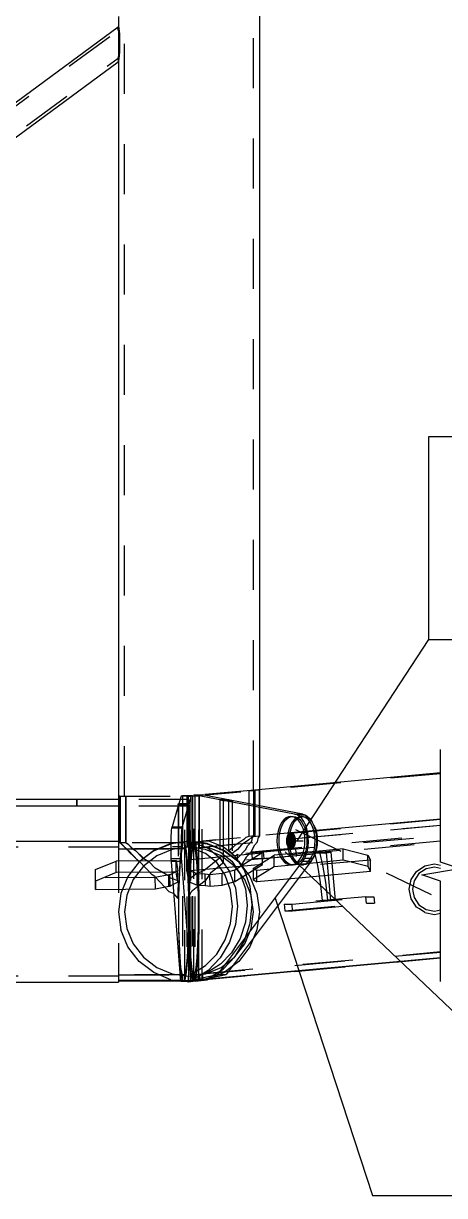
# Model space of a CAD drawing. Header units: millimetres. Extents: x 150000 to 150841, y 150000 to 150594.
# Drawn here: x 150658.26 to 150675.04, y 150040.06 to 150086.79 of the extents above; entities that cross this region are included whole.
import ezdxf

# ---------------------------------------------------------------- set-up
doc = ezdxf.new("R2010")
doc.units = ezdxf.units.MM
doc.linetypes.add('XKITLINE00', pattern=[0])
doc.linetypes.add('XKITLINE02', pattern=[4, 2, -2])

msp = doc.modelspace()

# ---------------------------------------------------------------- linework, layer by layer
at = {"color": 7, "linetype": 'XKITLINE02'}
for p, q in [((150662.287, 150055.976), (150662.287, 150092.379)), ((150667.421, 150056.204), (150667.421, 150092.379)), ((150618.253, 150054.196), (150662.032, 150086.516)), ((150662.032, 150086.656), (150662.069, 150086.589)), ((150662.032, 150086.516), (150662.032, 150086.656)), ((150662.032, 150086.516), (150662.062, 150086.463)), ((150662.047, 150086.49), (150662.032, 150086.516)), ((150662.062, 150086.463), (150662.047, 150086.49)), ((150662.05, 150086.624), (150662.05, 150085.317)), ((150662.083, 150086.274), (150662.062, 150086.463)), ((150662.083, 150086.274), (150662.062, 150086.463)), ((150662.096, 150086.354), (150662.069, 150086.589)), ((150662.091, 150086.001), (150662.083, 150086.274)), ((150662.091, 150086.001), (150662.083, 150086.274)), ((150662.106, 150086.012), (150662.096, 150086.354)), ((150662.083, 150085.716), (150662.091, 150086.001)), ((150662.083, 150085.716), (150662.091, 150086.001)), ((150662.096, 150085.656), (150662.106, 150086.012)), ((150619.765, 150054.196), (150662.032, 150085.399)), ((150662.032, 150085.399), (150662.062, 150085.496)), ((150662.032, 150085.399), (150662.062, 150085.496)), ((150662.032, 150085.399), (150662.032, 150085.259)), ((150662.032, 150085.259), (150662.069, 150085.38)), ((150662.062, 150085.496), (150662.083, 150085.716)), ((150662.062, 150085.496), (150662.083, 150085.716)), ((150662.069, 150085.38), (150662.096, 150085.656)), ((150664.933, 150055.976), (150674.878, 150056.89)), ((150660.383, 150055.579), (150660.383, 150055.846)), ((150660.383, 150055.846), (150660.383, 150055.579)), ((150660.383, 150055.846), (150660.383, 150055.846)), ((150664.854, 150055.846), (150662.049, 150055.846)), ((150662.101, 150055.976), (150662.05, 150055.976)), ((150662.101, 150055.976), (150664.934, 150055.976)), ((150662.103, 150055.976), (150662.345, 150055.976)), ((150662.107, 150055.976), (150662.107, 150054.133)), ((150662.339, 150054.134), (150662.339, 150055.976)), ((150662.345, 150055.976), (150662.345, 150054.133)), ((150664.542, 150055.976), (150664.442, 150055.639)), ((150664.542, 150055.976), (150664.597, 150055.996)), ((150664.941, 150055.976), (150664.542, 150055.976)), ((150664.996, 150055.996), (150664.597, 150055.996)), ((150664.597, 150055.996), (150664.599, 150048.613)), ((150665.251, 150055.976), (150664.687, 150055.976)), ((150664.687, 150048.635), (150664.687, 150055.976)), ((150664.774, 150055.976), (150664.774, 150048.613)), ((150667.484, 150056.225), (150664.775, 150055.976)), ((150664.775, 150055.976), (150664.775, 150048.613)), ((150664.775, 150055.976), (150664.933, 150055.976)), ((150664.834, 150055.976), (150664.817, 150055.976)), ((150664.817, 150055.976), (150664.817, 150054.191)), ((150665.265, 150055.976), (150664.817, 150055.976)), ((150664.834, 150054.193), (150664.834, 150055.976)), ((150664.941, 150055.976), (150664.839, 150055.634)), ((150664.852, 150048.635), (150664.852, 150055.976)), ((150664.854, 150055.579), (150664.854, 150055.846)), ((150664.933, 150048.613), (150664.933, 150055.976)), ((150664.934, 150055.976), (150664.934, 150048.613)), ((150664.996, 150055.996), (150664.941, 150055.976)), ((150664.996, 150055.996), (150664.998, 150048.669)), ((150665.051, 150048.684), (150665.052, 150056.031)), ((150666.234, 150055.806), (150665.052, 150056.031)), ((150665.052, 150056.031), (150665.379, 150056.031)), ((150665.086, 150055.976), (150665.086, 150048.635)), ((150665.249, 150055.976), (150665.249, 150054.144)), ((150665.249, 150055.976), (150665.265, 150055.976)), ((150665.251, 150048.635), (150665.251, 150055.976)), ((150665.265, 150055.976), (150665.265, 150054.141)), ((150665.378, 150048.668), (150665.379, 150056.031)), ((150666.558, 150055.806), (150665.379, 150056.031)), ((150666.086, 150055.831), (150666.085, 150053.528)), ((150666.437, 150055.832), (150666.086, 150055.831)), ((150666.086, 150055.831), (150666.221, 150055.805)), ((150666.436, 150053.801), (150666.437, 150055.832)), ((150666.437, 150055.832), (150666.572, 150055.806)), ((150667.24, 150056.203), (150667.243, 150056.203)), ((150667.24, 150056.203), (150667.24, 150054.372)), ((150667.24, 150056.203), (150667.243, 150056.203)), ((150667.243, 150056.203), (150667.477, 150056.224)), ((150667.243, 150056.203), (150667.315, 150056.206)), ((150667.315, 150056.206), (150667.421, 150056.204)), ((150667.654, 150056.226), (150667.419, 150056.204)), ((150667.419, 150056.204), (150667.419, 150054.373)), ((150667.421, 150056.204), (150667.419, 150056.204)), ((150667.484, 150056.225), (150667.542, 150056.228)), ((150667.542, 150056.228), (150667.654, 150056.226)), ((150667.654, 150056.226), (150667.654, 150054.395)), ((150667.658, 150056.241), (150667.658, 150054.392)), ((150660.383, 150055.579), (150660.383, 150055.579)), ((150664.854, 150055.579), (150662.049, 150055.579)), ((150664.425, 150055.639), (150664.441, 150055.692)), ((150664.425, 150055.583), (150664.426, 150051.896)), ((150664.441, 150055.639), (150664.441, 150055.692)), ((150664.441, 150055.692), (150664.783, 150055.685)), ((150664.441, 150055.636), (150664.442, 150052.606)), ((150664.783, 150055.685), (150664.872, 150055.688)), ((150664.856, 150055.635), (150664.872, 150055.688)), ((150664.876, 150052.67), (150664.872, 150055.688)), ((150666.572, 150055.803), (150666.572, 150053.692)), ((150667.477, 150055.631), (150667.477, 150054.393)), ((150674.878, 150055.047), (150665.084, 150054.147)), ((150668.57, 150054.822), (150668.639, 150054.942)), ((150668.639, 150054.942), (150668.718, 150055.039)), ((150668.718, 150055.039), (150668.805, 150055.111)), ((150668.724, 150055.111), (150668.805, 150055.111)), ((150668.805, 150055.111), (150668.899, 150055.156)), ((150668.966, 150054.942), (150668.897, 150054.822)), ((150668.899, 150055.156), (150668.996, 150055.171)), ((150669.045, 150055.039), (150668.966, 150054.942)), ((150668.979, 150054.822), (150669.047, 150054.942)), ((150669.132, 150055.111), (150669.045, 150055.039)), ((150669.047, 150054.942), (150669.127, 150055.039)), ((150669.127, 150055.039), (150669.214, 150055.111)), ((150669.132, 150055.111), (150669.163, 150055.125)), ((150669.132, 150055.111), (150669.214, 150055.111)), ((150669.163, 150055.125), (150669.226, 150055.156)), ((150669.214, 150055.111), (150669.308, 150055.156)), ((150669.323, 150055.171), (150669.226, 150055.156)), ((150669.308, 150055.156), (150669.404, 150055.171)), ((150669.323, 150055.171), (150669.404, 150055.171)), ((150669.419, 150055.157), (150669.323, 150055.171)), ((150669.404, 150055.171), (150669.501, 150055.157)), ((150669.513, 150055.115), (150669.419, 150055.157)), ((150669.501, 150055.157), (150669.595, 150055.115)), ((150669.601, 150055.044), (150669.513, 150055.115)), ((150669.595, 150055.115), (150669.683, 150055.044)), ((150669.681, 150054.948), (150669.601, 150055.044)), ((150669.746, 150054.837), (150669.681, 150054.948)), ((150669.683, 150055.044), (150669.763, 150054.948)), ((150669.773, 150054.931), (150669.763, 150054.948)), ((150674.878, 150054.809), (150665.084, 150053.909)), ((150665.407, 150053.953), (150674.878, 150054.824)), ((150669.912, 150054.606), (150665.407, 150054.191)), ((150667.361, 150053.763), (150674.878, 150054.454)), ((150668.45, 150054.367), (150668.474, 150054.53)), ((150668.474, 150054.53), (150668.515, 150054.684)), ((150668.515, 150054.684), (150668.57, 150054.822)), ((150668.802, 150054.53), (150668.777, 150054.367)), ((150668.842, 150054.684), (150668.802, 150054.53)), ((150668.897, 150054.822), (150668.842, 150054.684)), ((150668.859, 150054.367), (150668.883, 150054.53)), ((150668.883, 150054.53), (150668.924, 150054.684)), ((150668.924, 150054.684), (150668.979, 150054.822)), ((150669.096, 150054.647), (150678.804, 150049.997)), ((150669.75, 150054.83), (150669.746, 150054.837)), ((150669.806, 150054.692), (150669.75, 150054.83)), ((150669.848, 150054.54), (150669.806, 150054.692)), ((150669.908, 150054.54), (150669.848, 150054.54)), ((150669.873, 150054.377), (150669.848, 150054.54)), ((150662.049, 150054.179), (150662.049, 150054.124)), ((150662.049, 150054.124), (150662.049, 150048.613)), ((150664.685, 150054.122), (150662.049, 150054.122)), ((150662.049, 150054.122), (150662.049, 150053.885)), ((150662.103, 150054.134), (150662.339, 150054.134)), ((150662.107, 150054.133), (150662.345, 150054.133)), ((150662.154, 150054.095), (150662.107, 150054.133)), ((150664.593, 150054.122), (150662.112, 150054.122)), ((150662.165, 150054.065), (150662.154, 150054.095)), ((150662.437, 150053.813), (150662.165, 150054.065)), ((150662.356, 150054.112), (150662.339, 150054.134)), ((150662.345, 150054.133), (150662.393, 150054.095)), ((150662.356, 150054.112), (150662.407, 150054.095)), ((150662.666, 150053.84), (150662.393, 150054.095)), ((150662.407, 150054.095), (150662.595, 150053.89)), ((150663.443, 150053.818), (150664.124, 150054.099)), ((150663.476, 150053.813), (150664.128, 150054.083)), ((150664.124, 150054.099), (150664.834, 150054.193)), ((150664.854, 150054.179), (150664.128, 150054.083)), ((150664.668, 150054.133), (150664.509, 150054.133)), ((150664.573, 150054.083), (150664.527, 150053.803)), ((150664.593, 150054.122), (150664.573, 150054.083)), ((150664.593, 150053.885), (150664.593, 150054.122)), ((150664.668, 150054.154), (150664.668, 150054.133)), ((150664.675, 150054.122), (150664.668, 150054.133)), ((150664.689, 150054.095), (150664.675, 150054.122)), ((150664.685, 150053.885), (150664.685, 150054.122)), ((150664.706, 150054.083), (150664.685, 150054.122)), ((150664.718, 150053.924), (150664.689, 150054.095)), ((150664.753, 150053.803), (150664.706, 150054.083)), ((150664.835, 150053.939), (150664.835, 150054.176)), ((150664.854, 150054.179), (150665.267, 150054.124)), ((150664.941, 150053.845), (150664.988, 150054.119)), ((150664.988, 150054.119), (150664.993, 150054.128)), ((150664.993, 150053.89), (150664.993, 150054.128)), ((150664.993, 150054.128), (150665.056, 150054.126)), ((150665.056, 150054.126), (150665.617, 150053.908)), ((150665.084, 150053.909), (150665.084, 150054.147)), ((150665.084, 150054.147), (150665.104, 150054.105)), ((150665.102, 150054.144), (150665.289, 150054.122)), ((150665.267, 150054.124), (150665.102, 150054.144)), ((150665.121, 150054.106), (150665.102, 150054.144)), ((150665.104, 150054.105), (150665.152, 150053.816)), ((150665.154, 150053.902), (150665.121, 150054.106)), ((150665.249, 150054.144), (150665.587, 150054.099)), ((150665.584, 150054.099), (150665.249, 150054.144)), ((150665.267, 150053.887), (150665.267, 150054.124)), ((150665.289, 150054.122), (150665.58, 150054.083)), ((150665.407, 150054.191), (150665.407, 150053.953)), ((150665.65, 150054.18), (150665.407, 150054.191)), ((150665.58, 150054.083), (150666.256, 150053.803)), ((150665.584, 150054.099), (150666.265, 150053.818)), ((150665.587, 150054.099), (150666.199, 150053.845)), ((150666.212, 150053.962), (150665.65, 150054.18)), ((150666.694, 150053.569), (150666.212, 150053.962)), ((150666.683, 150054.016), (150666.619, 150053.943)), ((150667.042, 150054.249), (150666.683, 150054.016)), ((150666.945, 150054.04), (150666.782, 150053.854)), ((150667.243, 150054.234), (150666.945, 150054.04)), ((150667.116, 150054.326), (150667.042, 150054.249)), ((150667.112, 150053.834), (150667.204, 150054.015)), ((150667.24, 150054.372), (150667.116, 150054.326)), ((150667.204, 150054.015), (150667.352, 150054.18)), ((150667.477, 150054.393), (150667.24, 150054.372)), ((150667.353, 150054.348), (150667.243, 150054.234)), ((150667.321, 150053.734), (150667.476, 150054.04)), ((150667.352, 150054.18), (150667.387, 150054.326)), ((150667.477, 150054.393), (150667.353, 150054.348)), ((150674.878, 150054.186), (150667.384, 150053.497)), ((150667.387, 150054.326), (150667.419, 150054.373)), ((150667.419, 150054.373), (150667.654, 150054.395)), ((150667.476, 150054.04), (150667.582, 150054.159)), ((150667.582, 150054.159), (150667.628, 150054.348)), ((150667.658, 150054.392), (150667.628, 150054.348)), ((150667.654, 150054.395), (150667.658, 150054.392)), ((150667.822, 150053.763), (150674.878, 150054.411)), ((150667.845, 150053.497), (150674.878, 150054.144)), ((150668.442, 150054.2), (150668.45, 150054.367)), ((150668.451, 150054.032), (150668.442, 150054.2)), ((150668.476, 150053.869), (150668.451, 150054.032)), ((150668.777, 150054.367), (150668.769, 150054.2)), ((150668.769, 150054.2), (150668.778, 150054.032)), ((150668.778, 150054.032), (150668.804, 150053.869)), ((150668.851, 150054.2), (150668.859, 150054.367)), ((150668.86, 150054.032), (150668.851, 150054.2)), ((150668.885, 150053.869), (150668.86, 150054.032)), ((150669.85, 150053.879), (150669.874, 150054.042)), ((150669.882, 150054.21), (150669.873, 150054.377)), ((150669.874, 150054.042), (150669.882, 150054.21)), ((150662.049, 150053.942), (150615.047, 150053.942)), ((150662.049, 150053.885), (150664.593, 150053.885)), ((150664.685, 150053.885), (150662.049, 150053.885)), ((150662.464, 150053.767), (150662.437, 150053.813)), ((150662.464, 150053.767), (150662.873, 150053.38)), ((150662.595, 150053.89), (150662.73, 150053.813)), ((150662.666, 150053.84), (150662.718, 150053.813)), ((150662.718, 150053.813), (150663.04, 150053.508)), ((150662.73, 150053.813), (150662.989, 150053.539)), ((150663.451, 150053.803), (150662.87, 150053.357)), ((150662.873, 150053.38), (150663.443, 150053.818)), ((150662.989, 150053.539), (150663.268, 150053.366)), ((150663.57, 150053.598), (150663.038, 150053.19)), ((150663.451, 150053.803), (150663.476, 150053.813)), ((150664.189, 150053.854), (150663.57, 150053.598)), ((150664.854, 150053.942), (150664.189, 150053.854)), ((150664.527, 150053.803), (150664.487, 150053.357)), ((150664.498, 150053.19), (150664.535, 150053.598)), ((150664.535, 150053.598), (150664.539, 150053.626)), ((150664.539, 150053.626), (150664.577, 150053.854)), ((150664.577, 150053.854), (150664.593, 150053.885)), ((150664.685, 150053.885), (150664.701, 150053.854)), ((150664.701, 150053.854), (150664.745, 150053.598)), ((150664.745, 150053.598), (150664.782, 150053.19)), ((150664.794, 150053.357), (150664.753, 150053.803)), ((150665.518, 150053.854), (150664.854, 150053.942)), ((150664.902, 150053.404), (150664.941, 150053.845)), ((150664.949, 150053.638), (150664.913, 150053.234)), ((150664.992, 150053.889), (150664.949, 150053.638)), ((150664.993, 150053.89), (150664.992, 150053.889)), ((150665.005, 150053.89), (150664.993, 150053.89)), ((150665.519, 150053.69), (150665.005, 150053.89)), ((150665.1, 150053.876), (150665.084, 150053.909)), ((150665.143, 150053.611), (150665.1, 150053.876)), ((150665.181, 150053.196), (150665.143, 150053.611)), ((150665.152, 150053.816), (150665.193, 150053.362)), ((150665.407, 150053.953), (150665.599, 150053.945)), ((150665.45, 150053.013), (150666.076, 150053.521)), ((150666.138, 150053.598), (150665.518, 150053.854)), ((150665.96, 150053.33), (150665.519, 150053.69)), ((150665.599, 150053.945), (150666.113, 150053.745)), ((150665.617, 150053.908), (150666.099, 150053.514)), ((150666.076, 150053.521), (150666.085, 150053.528)), ((150666.093, 150053.522), (150666.085, 150053.528)), ((150666.221, 150053.341), (150666.093, 150053.522)), ((150666.099, 150053.514), (150666.469, 150052.973)), ((150666.113, 150053.745), (150666.555, 150053.385)), ((150666.67, 150053.19), (150666.138, 150053.598)), ((150666.221, 150053.577), (150666.221, 150053.341)), ((150666.256, 150053.803), (150666.837, 150053.357)), ((150666.265, 150053.818), (150666.849, 150053.369)), ((150666.619, 150053.943), (150666.436, 150053.801)), ((150666.572, 150053.692), (150666.436, 150053.801)), ((150666.782, 150053.854), (150666.572, 150053.692)), ((150667.775, 150053.72), (150666.683, 150053.035)), ((150667.063, 150053.027), (150666.694, 150053.569)), ((150666.754, 150053.442), (150666.8, 150053.518)), ((150669.111, 150053.871), (150666.773, 150053.664)), ((150666.797, 150053.398), (150666.773, 150053.664)), ((150666.773, 150053.664), (150666.799, 150053.633)), ((150669.134, 150053.606), (150666.797, 150053.398)), ((150666.8, 150053.518), (150667.112, 150053.834)), ((150667.137, 150053.549), (150666.948, 150053.24)), ((150667.321, 150053.734), (150667.137, 150053.549)), ((150667.384, 150053.497), (150667.361, 150053.763)), ((150667.361, 150053.763), (150667.822, 150053.763)), ((150667.384, 150053.497), (150667.845, 150053.497)), ((150667.408, 150053.101), (150668.246, 150053.627)), ((150667.845, 150053.497), (150667.822, 150053.763)), ((150669.905, 150053.78), (150668.246, 150053.627)), ((150668.249, 150053.169), (150668.246, 150053.627)), ((150668.395, 150053.869), (150668.476, 150053.869)), ((150668.518, 150053.717), (150668.476, 150053.869)), ((150668.574, 150053.579), (150668.518, 150053.717)), ((150668.643, 150053.461), (150668.574, 150053.579)), ((150668.804, 150053.869), (150668.885, 150053.869)), ((150668.804, 150053.869), (150668.845, 150053.717)), ((150668.845, 150053.717), (150668.901, 150053.579)), ((150668.927, 150053.717), (150668.885, 150053.869)), ((150668.901, 150053.579), (150668.97, 150053.461)), ((150668.983, 150053.579), (150668.927, 150053.717)), ((150669.052, 150053.461), (150668.983, 150053.579)), ((150669.134, 150053.606), (150669.111, 150053.871)), ((150669.114, 150053.838), (150669.111, 150053.871)), ((150669.137, 150053.572), (150669.134, 150053.606)), ((150669.686, 150053.467), (150669.754, 150053.587)), ((150669.754, 150053.587), (150669.809, 150053.726)), ((150669.792, 150053.51), (150669.767, 150053.467)), ((150669.809, 150053.726), (150669.85, 150053.879)), ((150669.862, 150053.725), (150670.057, 150053.743)), ((150669.862, 150053.725), (150670.323, 150053.725)), ((150669.982, 150053.211), (150669.862, 150053.725)), ((150670.518, 150053.743), (150670.057, 150053.743)), ((150670.057, 150053.743), (150670.178, 150053.229)), ((150670.323, 150053.725), (150670.518, 150053.743)), ((150670.323, 150053.725), (150670.492, 150051.814)), ((150670.688, 150051.833), (150670.518, 150053.743)), ((150662.87, 150053.357), (150662.425, 150052.776)), ((150663.038, 150053.19), (150662.63, 150052.658)), ((150662.84, 150053.399), (150662.895, 150053.366)), ((150662.895, 150053.366), (150663.385, 150052.847)), ((150663.268, 150053.366), (150663.509, 150053.11)), ((150664.072, 150052.782), (150663.509, 150053.11)), ((150664.343, 150053.409), (150664.156, 150053.408)), ((150664.347, 150052.951), (150664.343, 150053.409)), ((150664.343, 150053.409), (150664.405, 150053.009)), ((150664.487, 150053.357), (150664.457, 150052.776)), ((150664.471, 150052.658), (150664.498, 150053.19)), ((150664.828, 150053.033), (150664.764, 150053.443)), ((150664.782, 150053.19), (150664.811, 150052.658)), ((150664.825, 150052.776), (150664.794, 150053.357)), ((150664.832, 150052.575), (150664.828, 150053.033)), ((150665.181, 150052.888), (150664.828, 150053.033)), ((150664.858, 150053.452), (150664.859, 150052.564)), ((150664.871, 150052.826), (150664.902, 150053.404)), ((150664.913, 150053.234), (150664.885, 150052.705)), ((150665.21, 150052.657), (150665.181, 150053.196)), ((150665.193, 150053.362), (150665.224, 150052.774)), ((150666.189, 150053.301), (150665.711, 150052.909)), ((150666.299, 150052.835), (150665.96, 150053.33)), ((150666.683, 150053.035), (150666.177, 150052.891)), ((150666.189, 150053.301), (150666.221, 150053.341)), ((150666.555, 150053.385), (150666.893, 150052.889)), ((150667.078, 150052.658), (150666.67, 150053.19)), ((150666.687, 150052.576), (150666.683, 150053.035)), ((150666.797, 150053.398), (150666.822, 150053.367)), ((150666.837, 150053.357), (150667.283, 150052.776)), ((150666.948, 150053.24), (150666.849, 150053.369)), ((150667.296, 150052.374), (150667.063, 150053.027)), ((150667.553, 150053.018), (150667.408, 150053.101)), ((150667.408, 150053.101), (150667.412, 150052.643)), ((150668.249, 150053.169), (150667.412, 150052.643)), ((150672.086, 150053.435), (150667.553, 150053.018)), ((150669.654, 150053.298), (150668.249, 150053.169)), ((150668.723, 150053.365), (150668.643, 150053.461)), ((150668.811, 150053.294), (150668.723, 150053.365)), ((150668.905, 150053.252), (150668.811, 150053.294)), ((150669.002, 150053.238), (150668.905, 150053.252)), ((150668.97, 150053.461), (150669.05, 150053.365)), ((150669.05, 150053.365), (150669.138, 150053.294)), ((150669.132, 150053.365), (150669.052, 150053.461)), ((150669.22, 150053.294), (150669.132, 150053.365)), ((150669.138, 150053.294), (150669.232, 150053.252)), ((150669.314, 150053.252), (150669.22, 150053.294)), ((150669.232, 150053.252), (150669.329, 150053.238)), ((150669.41, 150053.238), (150669.314, 150053.252)), ((150669.329, 150053.238), (150669.425, 150053.253)), ((150669.329, 150053.238), (150669.41, 150053.238)), ((150669.507, 150053.253), (150669.41, 150053.238)), ((150669.425, 150053.253), (150669.519, 150053.298)), ((150669.6, 150053.298), (150669.507, 150053.253)), ((150669.519, 150053.298), (150669.606, 150053.37)), ((150669.519, 150053.298), (150669.6, 150053.298)), ((150669.688, 150053.37), (150669.6, 150053.298)), ((150669.606, 150053.37), (150669.686, 150053.467)), ((150669.767, 150053.467), (150669.688, 150053.37)), ((150670.095, 150052.538), (150669.982, 150053.211)), ((150670.178, 150053.229), (150670.29, 150052.556)), ((150673.923, 150052.983), (150674.249, 150053.201)), ((150674.299, 150053.08), (150674.116, 150052.958)), ((150674.249, 150053.201), (150674.634, 150053.277)), ((150674.634, 150053.147), (150674.299, 150053.08)), ((150674.634, 150053.277), (150674.878, 150053.229)), ((150674.878, 150053.098), (150674.634, 150053.147)), ((150663.512, 150052.737), (150661.124, 150052.721)), ((150662.425, 150052.776), (150662.144, 150052.1)), ((150662.63, 150052.658), (150662.373, 150052.039)), ((150663.496, 150052.782), (150663.385, 150052.847)), ((150663.892, 150052.355), (150663.496, 150052.782)), ((150664.053, 150052.847), (150663.512, 150052.737)), ((150663.516, 150052.279), (150663.512, 150052.737)), ((150664.097, 150052.85), (150664.053, 150052.847)), ((150664.057, 150052.389), (150664.053, 150052.847)), ((150664.121, 150052.729), (150664.072, 150052.782)), ((150664.405, 150053.009), (150664.097, 150052.85)), ((150664.101, 150052.392), (150664.097, 150052.85)), ((150664.121, 150052.729), (150664.442, 150052.606)), ((150664.347, 150052.951), (150664.191, 150052.95)), ((150664.409, 150052.55), (150664.347, 150052.951)), ((150664.409, 150052.55), (150664.405, 150053.009)), ((150664.428, 150052.103), (150664.442, 150052.606)), ((150664.457, 150052.776), (150664.437, 150052.1)), ((150664.453, 150052.039), (150664.471, 150052.658)), ((150664.811, 150052.658), (150664.829, 150052.039)), ((150664.845, 150052.1), (150664.825, 150052.776)), ((150664.871, 150052.826), (150664.859, 150052.413)), ((150664.876, 150052.67), (150664.861, 150052.154)), ((150664.885, 150052.705), (150664.867, 150052.086)), ((150665.109, 150052.854), (150664.876, 150052.67)), ((150665.45, 150053.013), (150665.109, 150052.854)), ((150665.184, 150052.43), (150665.181, 150052.888)), ((150665.505, 150052.876), (150665.181, 150052.888)), ((150665.228, 150052.032), (150665.21, 150052.657)), ((150665.224, 150052.774), (150665.244, 150052.092)), ((150665.505, 150052.61), (150665.274, 150052.426)), ((150665.711, 150052.909), (150665.505, 150052.61)), ((150665.508, 150052.417), (150665.505, 150052.876)), ((150665.688, 150052.846), (150665.505, 150052.876)), ((150666.177, 150052.891), (150665.688, 150052.846)), ((150665.692, 150052.388), (150665.688, 150052.846)), ((150666.18, 150052.433), (150666.177, 150052.891)), ((150666.512, 150052.237), (150666.299, 150052.835)), ((150666.469, 150052.973), (150666.617, 150052.557)), ((150666.893, 150052.889), (150667.106, 150052.291)), ((150667.334, 150052.039), (150667.078, 150052.658)), ((150667.283, 150052.776), (150667.563, 150052.1)), ((150667.412, 150052.643), (150667.557, 150052.56)), ((150667.557, 150052.56), (150667.553, 150053.018)), ((150669.213, 150052.712), (150667.557, 150052.56)), ((150673.629, 150052.272), (150673.705, 150052.657)), ((150673.705, 150052.657), (150673.893, 150052.937)), ((150673.826, 150052.607), (150673.759, 150052.272)), ((150674.015, 150052.891), (150673.826, 150052.607)), ((150673.893, 150052.937), (150673.923, 150052.983)), ((150674.116, 150052.958), (150674.015, 150052.891)), ((150662.144, 150052.1), (150662.049, 150051.374)), ((150664.409, 150052.55), (150664.229, 150052.458)), ((150664.426, 150051.896), (150664.257, 150052.101)), ((150664.426, 150051.896), (150664.428, 150052.103)), ((150664.437, 150052.1), (150664.431, 150051.374)), ((150664.851, 150051.374), (150664.845, 150052.1)), ((150664.861, 150052.154), (150664.86, 150051.978)), ((150665.244, 150052.092), (150665.251, 150051.362)), ((150666.584, 150051.578), (150666.512, 150052.237)), ((150667.106, 150052.291), (150667.178, 150051.632)), ((150667.375, 150051.654), (150667.296, 150052.374)), ((150667.563, 150052.1), (150667.659, 150051.374)), ((150670.177, 150051.814), (150670.095, 150052.538)), ((150670.29, 150052.556), (150670.373, 150051.833)), ((150673.705, 150051.887), (150673.629, 150052.272)), ((150673.759, 150052.272), (150673.76, 150052.27)), ((150673.759, 150052.272), (150673.775, 150052.193)), ((150673.775, 150052.193), (150673.826, 150051.937)), ((150662.373, 150052.039), (150662.286, 150051.374)), ((150664.447, 150051.374), (150664.453, 150052.039)), ((150664.829, 150052.039), (150664.835, 150051.374)), ((150664.867, 150052.086), (150664.861, 150051.419)), ((150665.234, 150051.364), (150665.228, 150052.032)), ((150667.178, 150051.632), (150667.106, 150050.957)), ((150667.296, 150050.917), (150667.375, 150051.654)), ((150667.422, 150051.374), (150667.334, 150052.039)), ((150671.905, 150051.973), (150668.645, 150051.674)), ((150668.645, 150051.674), (150668.668, 150051.408)), ((150668.645, 150051.674), (150668.96, 150051.674)), ((150668.668, 150051.408), (150671.928, 150051.708)), ((150668.96, 150051.674), (150672.22, 150051.973)), ((150668.984, 150051.408), (150668.96, 150051.674)), ((150668.984, 150051.408), (150672.244, 150051.708)), ((150670.373, 150051.833), (150670.177, 150051.814)), ((150670.492, 150051.814), (150670.177, 150051.814)), ((150670.688, 150051.833), (150670.373, 150051.833)), ((150670.492, 150051.814), (150670.688, 150051.833)), ((150671.928, 150051.708), (150671.905, 150051.973)), ((150671.905, 150051.973), (150672.22, 150051.973)), ((150671.928, 150051.708), (150672.244, 150051.708)), ((150672.22, 150051.973), (150672.244, 150051.708)), ((150673.923, 150051.561), (150673.705, 150051.887)), ((150673.826, 150051.937), (150674.015, 150051.654)), ((150674.015, 150051.654), (150674.299, 150051.464)), ((150662.049, 150051.374), (150662.144, 150050.648)), ((150662.286, 150051.374), (150662.373, 150050.709)), ((150664.431, 150051.374), (150664.437, 150050.648)), ((150664.453, 150050.709), (150664.447, 150051.374)), ((150664.835, 150051.374), (150664.829, 150050.709)), ((150664.845, 150050.648), (150664.851, 150051.374)), ((150664.861, 150051.419), (150664.867, 150050.751)), ((150665.228, 150050.698), (150665.234, 150051.364)), ((150665.251, 150051.362), (150665.244, 150050.634)), ((150666.511, 150050.902), (150666.584, 150051.578)), ((150667.334, 150050.709), (150667.422, 150051.374)), ((150667.659, 150051.374), (150667.563, 150050.648)), ((150668.668, 150051.408), (150668.984, 150051.408)), ((150674.039, 150051.484), (150673.923, 150051.561)), ((150673.923, 150051.561), (150673.924, 150051.56)), ((150674.249, 150051.344), (150674.039, 150051.484)), ((150674.249, 150051.344), (150674.634, 150051.267)), ((150674.299, 150051.464), (150674.634, 150051.398)), ((150674.634, 150051.398), (150674.878, 150051.446)), ((150674.634, 150051.267), (150674.878, 150051.316)), ((150662.373, 150050.709), (150662.63, 150050.09)), ((150664.471, 150050.09), (150664.453, 150050.709)), ((150664.829, 150050.709), (150664.811, 150050.09)), ((150664.867, 150050.751), (150664.885, 150050.126)), ((150665.21, 150050.079), (150665.228, 150050.698)), ((150666.298, 150050.256), (150666.511, 150050.902)), ((150667.106, 150050.957), (150666.893, 150050.311)), ((150667.063, 150050.211), (150667.296, 150050.917)), ((150667.078, 150050.09), (150667.334, 150050.709)), ((150662.425, 150049.971), (150662.144, 150050.648)), ((150664.437, 150050.648), (150664.457, 150049.971)), ((150664.825, 150049.971), (150664.845, 150050.648)), ((150665.244, 150050.634), (150665.224, 150049.957)), ((150665.96, 150049.684), (150666.298, 150050.256)), ((150666.893, 150050.311), (150666.554, 150049.739)), ((150667.563, 150050.648), (150667.283, 150049.971)), ((150662.87, 150049.39), (150662.425, 150049.971)), ((150662.63, 150050.09), (150663.038, 150049.558)), ((150664.457, 150049.971), (150664.487, 150049.39)), ((150664.498, 150049.558), (150664.471, 150050.09)), ((150664.811, 150050.09), (150664.782, 150049.558)), ((150664.794, 150049.39), (150664.825, 150049.971)), ((150664.885, 150050.126), (150664.913, 150049.588)), ((150665.084, 150048.866), (150674.878, 150049.767)), ((150665.181, 150049.549), (150665.21, 150050.079)), ((150665.224, 150049.957), (150665.193, 150049.379)), ((150665.406, 150048.911), (150674.878, 150049.782)), ((150666.67, 150049.558), (150667.078, 150050.09)), ((150666.693, 150049.586), (150667.063, 150050.211)), ((150667.283, 150049.971), (150666.837, 150049.39)), ((150663.451, 150048.945), (150662.87, 150049.39)), ((150663.038, 150049.558), (150663.57, 150049.15)), ((150664.487, 150049.39), (150664.527, 150048.945)), ((150664.535, 150049.15), (150664.498, 150049.558)), ((150664.782, 150049.558), (150664.745, 150049.15)), ((150664.753, 150048.945), (150664.794, 150049.39)), ((150664.913, 150049.588), (150664.949, 150049.172)), ((150665.084, 150048.628), (150674.878, 150049.529)), ((150665.143, 150049.145), (150665.181, 150049.549)), ((150665.193, 150049.379), (150665.152, 150048.938)), ((150665.518, 150049.224), (150665.96, 150049.684)), ((150666.554, 150049.739), (150666.113, 150049.279)), ((150666.138, 150049.15), (150666.67, 150049.558)), ((150666.211, 150049.084), (150666.693, 150049.586)), ((150666.837, 150049.39), (150666.256, 150048.945)), ((150662.049, 150048.863), (150664.593, 150048.863)), ((150664.685, 150048.863), (150662.049, 150048.863)), ((150662.049, 150048.863), (150662.049, 150048.626)), ((150664.128, 150048.664), (150663.451, 150048.945)), ((150663.57, 150049.15), (150664.189, 150048.893)), ((150664.189, 150048.893), (150664.854, 150048.806)), ((150664.527, 150048.945), (150664.573, 150048.664)), ((150664.577, 150048.893), (150664.535, 150049.15)), ((150664.593, 150048.863), (150664.577, 150048.893)), ((150664.593, 150048.863), (150664.593, 150048.626)), ((150664.701, 150048.893), (150664.685, 150048.863)), ((150664.685, 150048.626), (150664.685, 150048.863)), ((150664.718, 150048.824), (150664.689, 150048.653)), ((150664.745, 150049.15), (150664.701, 150048.893)), ((150664.706, 150048.664), (150664.753, 150048.945)), ((150664.854, 150048.806), (150665.518, 150048.893)), ((150664.949, 150049.172), (150664.992, 150048.908)), ((150664.992, 150048.908), (150664.993, 150048.906)), ((150664.993, 150048.906), (150665.004, 150048.909)), ((150664.993, 150048.668), (150664.993, 150048.906)), ((150665.004, 150048.909), (150665.518, 150049.224)), ((150665.084, 150048.866), (150665.1, 150048.894)), ((150665.084, 150048.866), (150665.084, 150048.628)), ((150665.1, 150048.894), (150665.143, 150049.145)), ((150665.152, 150048.938), (150665.104, 150048.664)), ((150665.121, 150048.665), (150665.152, 150048.845)), ((150665.267, 150048.86), (150665.267, 150048.623)), ((150665.599, 150048.963), (150665.406, 150048.911)), ((150665.406, 150048.674), (150665.406, 150048.911)), ((150665.518, 150048.893), (150666.138, 150049.15)), ((150666.113, 150049.279), (150665.599, 150048.963)), ((150665.65, 150048.739), (150666.211, 150049.084)), ((150666.256, 150048.945), (150665.656, 150048.696)), ((150662.049, 150048.806), (150615.047, 150048.806)), ((150662.049, 150048.626), (150664.685, 150048.626)), ((150662.049, 150048.624), (150662.049, 150048.613)), ((150662.049, 150048.624), (150662.049, 150048.613)), ((150664.128, 150048.664), (150664.509, 150048.614)), ((150664.509, 150048.614), (150664.522, 150048.613)), ((150664.509, 150048.614), (150664.668, 150048.614)), ((150664.593, 150048.626), (150664.529, 150048.626)), ((150664.934, 150048.613), (150664.53, 150048.613)), ((150664.708, 150048.588), (150664.53, 150048.612)), ((150664.599, 150048.613), (150664.532, 150048.588)), ((150664.573, 150048.664), (150664.593, 150048.626)), ((150664.998, 150048.613), (150664.599, 150048.613)), ((150664.689, 150048.653), (150664.668, 150048.614)), ((150664.668, 150048.593), (150664.668, 150048.614)), ((150664.685, 150048.626), (150664.706, 150048.664)), ((150664.687, 150048.635), (150665.251, 150048.635)), ((150664.998, 150048.633), (150664.775, 150048.613)), ((150664.775, 150048.613), (150664.933, 150048.613)), ((150664.835, 150048.618), (150664.835, 150048.808)), ((150664.835, 150048.588), (150664.835, 150048.618)), ((150664.998, 150048.619), (150664.933, 150048.613)), ((150665.104, 150048.664), (150665.084, 150048.628)), ((150665.656, 150048.696), (150665.102, 150048.633)), ((150665.102, 150048.633), (150665.121, 150048.665)), ((150665.102, 150048.628), (150665.102, 150048.633)), ((150665.267, 150048.623), (150665.102, 150048.602)), ((150665.425, 150048.678), (150665.65, 150048.739)), ((150665.603, 150048.674), (150665.656, 150048.696))]:
    msp.add_line(p, q, dxfattribs=at)
at = {"color": 2, "linetype": 'XKITLINE00'}
for p, q in [((150667.658, 150092.379), (150667.658, 150056.241)), ((150662.05, 150087.062), (150662.05, 150086.624)), ((150618.064, 150054.196), (150662.032, 150086.656)), ((150662.069, 150086.589), (150662.032, 150086.656)), ((150662.096, 150086.354), (150662.069, 150086.589)), ((150662.106, 150086.012), (150662.096, 150086.354)), ((150662.096, 150085.656), (150662.106, 150086.012)), ((150662.032, 150085.259), (150662.069, 150085.38)), ((150662.05, 150085.317), (150662.05, 150055.976)), ((150662.069, 150085.38), (150662.096, 150085.656)), ((150619.955, 150054.196), (150662.032, 150085.259)), ((150674.878, 150056.905), (150667.484, 150056.225)), ((150660.383, 150055.846), (150622.19, 150055.846)), ((150660.383, 150055.579), (150660.383, 150055.846)), ((150662.049, 150055.846), (150660.383, 150055.846)), ((150662.049, 150055.976), (150662.049, 150054.124)), ((150662.101, 150055.976), (150662.049, 150055.976)), ((150662.103, 150055.976), (150662.101, 150055.976)), ((150662.103, 150055.976), (150662.103, 150054.134)), ((150667.477, 150056.224), (150667.484, 150056.225)), ((150667.477, 150056.224), (150667.477, 150055.631)), ((150660.383, 150055.579), (150621.829, 150055.579)), ((150660.383, 150055.579), (150660.383, 150055.579)), ((150662.049, 150055.579), (150660.383, 150055.579)), ((150664.442, 150055.639), (150664.181, 150054.758)), ((150664.425, 150055.639), (150664.425, 150055.583)), ((150664.777, 150055.632), (150664.425, 150055.639)), ((150664.441, 150055.639), (150664.441, 150055.636)), ((150664.839, 150055.634), (150664.58, 150054.759)), ((150664.856, 150055.635), (150664.777, 150055.632)), ((150664.856, 150055.635), (150664.858, 150053.452)), ((150666.221, 150055.805), (150666.572, 150055.806)), ((150666.221, 150055.805), (150666.221, 150053.577)), ((150669.057, 150055.266), (150666.234, 150055.806)), ((150669.384, 150055.266), (150666.558, 150055.806)), ((150666.572, 150055.806), (150666.572, 150055.803)), ((150668.557, 150054.942), (150668.489, 150054.822)), ((150668.636, 150055.039), (150668.557, 150054.942)), ((150668.724, 150055.111), (150668.636, 150055.039)), ((150668.817, 150055.156), (150668.724, 150055.111)), ((150668.914, 150055.171), (150668.817, 150055.156)), ((150668.914, 150055.171), (150668.996, 150055.171)), ((150669.011, 150055.157), (150668.914, 150055.171)), ((150668.996, 150055.171), (150669.092, 150055.157)), ((150669.104, 150055.115), (150669.011, 150055.157)), ((150669.158, 150055.235), (150669.057, 150055.266)), ((150669.057, 150055.266), (150669.384, 150055.266)), ((150669.092, 150055.157), (150669.186, 150055.115)), ((150669.193, 150055.044), (150669.104, 150055.115)), ((150669.158, 150055.235), (150669.485, 150055.235)), ((150669.255, 150055.174), (150669.158, 150055.235)), ((150669.186, 150055.115), (150669.274, 150055.044)), ((150669.272, 150054.948), (150669.193, 150055.044)), ((150669.345, 150055.085), (150669.255, 150055.174)), ((150669.341, 150054.83), (150669.272, 150054.948)), ((150669.274, 150055.044), (150669.354, 150054.948)), ((150669.425, 150054.972), (150669.345, 150055.085)), ((150669.354, 150054.948), (150669.423, 150054.83)), ((150669.384, 150055.266), (150669.485, 150055.235)), ((150669.493, 150054.837), (150669.425, 150054.972)), ((150669.485, 150055.235), (150669.582, 150055.174)), ((150669.582, 150055.174), (150669.672, 150055.085)), ((150669.672, 150055.085), (150669.752, 150054.972)), ((150669.752, 150054.972), (150669.82, 150054.837)), ((150669.832, 150054.83), (150669.773, 150054.931)), ((150674.878, 150055.062), (150669.912, 150054.606)), ((150664.147, 150054.393), (150664.153, 150054.521)), ((150664.153, 150054.521), (150664.161, 150054.627)), ((150664.161, 150054.627), (150664.17, 150054.707)), ((150664.17, 150054.707), (150664.181, 150054.758)), ((150664.57, 150054.707), (150664.17, 150054.707)), ((150664.181, 150054.758), (150664.58, 150054.759)), ((150664.552, 150054.521), (150664.546, 150054.393)), ((150664.56, 150054.627), (150664.552, 150054.521)), ((150664.57, 150054.707), (150664.56, 150054.627)), ((150664.58, 150054.759), (150664.57, 150054.707)), ((150668.393, 150054.53), (150668.368, 150054.367)), ((150668.433, 150054.684), (150668.393, 150054.53)), ((150668.489, 150054.822), (150668.433, 150054.684)), ((150669.397, 150054.692), (150669.341, 150054.83)), ((150669.439, 150054.54), (150669.397, 150054.692)), ((150669.423, 150054.83), (150669.479, 150054.692)), ((150669.439, 150054.54), (150669.521, 150054.54)), ((150669.465, 150054.377), (150669.439, 150054.54)), ((150669.479, 150054.692), (150669.521, 150054.54)), ((150669.547, 150054.684), (150669.493, 150054.837)), ((150669.521, 150054.54), (150669.546, 150054.377)), ((150669.586, 150054.518), (150669.547, 150054.684)), ((150669.608, 150054.343), (150669.586, 150054.518)), ((150669.82, 150054.837), (150669.874, 150054.684)), ((150669.832, 150054.83), (150669.888, 150054.692)), ((150669.874, 150054.684), (150669.913, 150054.518)), ((150669.888, 150054.692), (150669.929, 150054.54)), ((150669.929, 150054.54), (150669.908, 150054.54)), ((150669.913, 150054.518), (150669.935, 150054.343)), ((150669.929, 150054.54), (150669.955, 150054.377)), ((150662.049, 150054.179), (150619.875, 150054.179)), ((150662.049, 150054.124), (150662.049, 150054.122)), ((150662.112, 150054.122), (150662.049, 150054.122)), ((150662.103, 150054.134), (150662.125, 150054.105)), ((150662.125, 150054.105), (150662.155, 150054.095)), ((150662.155, 150054.095), (150662.387, 150053.844)), ((150664.139, 150053.934), (150664.14, 150054.094)), ((150664.14, 150054.094), (150664.142, 150054.249)), ((150664.142, 150054.249), (150664.147, 150054.393)), ((150664.539, 150054.094), (150664.538, 150053.934)), ((150664.541, 150054.249), (150664.539, 150054.094)), ((150664.546, 150054.393), (150664.541, 150054.249)), ((150668.368, 150054.367), (150668.36, 150054.2)), ((150668.36, 150054.2), (150668.369, 150054.032)), ((150668.369, 150054.032), (150668.395, 150053.869)), ((150669.441, 150053.879), (150669.466, 150054.042)), ((150669.474, 150054.21), (150669.465, 150054.377)), ((150669.466, 150054.042), (150669.474, 150054.21)), ((150669.547, 150054.042), (150669.523, 150053.879)), ((150669.546, 150054.377), (150669.555, 150054.21)), ((150669.555, 150054.21), (150669.547, 150054.042)), ((150669.57, 150053.814), (150669.6, 150053.986)), ((150669.6, 150053.986), (150669.612, 150054.164)), ((150669.612, 150054.164), (150669.608, 150054.343)), ((150669.927, 150053.986), (150669.897, 150053.814)), ((150669.939, 150054.164), (150669.927, 150053.986)), ((150669.956, 150054.042), (150669.931, 150053.879)), ((150669.935, 150054.343), (150669.939, 150054.164)), ((150669.955, 150054.377), (150669.964, 150054.21)), ((150669.964, 150054.21), (150669.956, 150054.042)), ((150662.387, 150053.844), (150662.44, 150053.813)), ((150662.44, 150053.813), (150662.816, 150053.414)), ((150664.141, 150053.776), (150664.139, 150053.934)), ((150664.145, 150053.626), (150664.141, 150053.776)), ((150664.15, 150053.49), (150664.145, 150053.626)), ((150664.538, 150053.934), (150664.54, 150053.776)), ((150664.54, 150053.776), (150664.544, 150053.626)), ((150664.544, 150053.626), (150664.549, 150053.49)), ((150664.764, 150053.443), (150667.775, 150053.72)), ((150667.779, 150053.262), (150667.775, 150053.72)), ((150668.395, 150053.869), (150668.436, 150053.717)), ((150668.436, 150053.717), (150668.492, 150053.579)), ((150668.492, 150053.579), (150668.561, 150053.461)), ((150669.277, 150053.467), (150669.345, 150053.587)), ((150669.345, 150053.587), (150669.4, 150053.726)), ((150669.427, 150053.587), (150669.359, 150053.467)), ((150669.39, 150053.383), (150669.464, 150053.508)), ((150669.4, 150053.726), (150669.441, 150053.879)), ((150669.482, 150053.726), (150669.427, 150053.587)), ((150669.464, 150053.508), (150669.524, 150053.653)), ((150669.464, 150053.508), (150669.791, 150053.508)), ((150669.523, 150053.879), (150669.482, 150053.726)), ((150669.524, 150053.653), (150669.57, 150053.814)), ((150669.791, 150053.508), (150669.717, 150053.382)), ((150669.851, 150053.653), (150669.791, 150053.508)), ((150669.836, 150053.587), (150669.792, 150053.51)), ((150669.891, 150053.726), (150669.836, 150053.587)), ((150669.897, 150053.814), (150669.851, 150053.653)), ((150669.931, 150053.879), (150669.891, 150053.726)), ((150670.993, 150053.88), (150669.905, 150053.78)), ((150670.993, 150053.88), (150671.982, 150053.63)), ((150670.997, 150053.422), (150670.993, 150053.88)), ((150671.982, 150053.63), (150672.086, 150053.435)), ((150671.986, 150053.172), (150671.982, 150053.63)), ((150661.124, 150053.055), (150661.957, 150053.394)), ((150661.127, 150052.597), (150661.124, 150053.055)), ((150661.124, 150052.721), (150661.124, 150053.055)), ((150664.156, 150053.408), (150661.957, 150053.394)), ((150661.96, 150052.935), (150661.957, 150053.394)), ((150662.816, 150053.414), (150662.84, 150053.399)), ((150664.15, 150053.49), (150664.549, 150053.49)), ((150664.158, 150053.374), (150664.15, 150053.49)), ((150664.557, 150053.374), (150664.158, 150053.374)), ((150664.532, 150048.588), (150664.158, 150053.374)), ((150664.549, 150053.49), (150664.557, 150053.374)), ((150664.557, 150053.374), (150664.931, 150048.588)), ((150664.768, 150052.985), (150664.764, 150053.443)), ((150667.779, 150053.262), (150664.768, 150052.985)), ((150666.004, 150048.875), (150669.39, 150053.383)), ((150669.717, 150053.382), (150666.331, 150048.875)), ((150666.687, 150052.576), (150667.779, 150053.262)), ((150668.561, 150053.461), (150668.641, 150053.365)), ((150668.641, 150053.365), (150668.729, 150053.294)), ((150668.729, 150053.294), (150668.823, 150053.252)), ((150668.823, 150053.252), (150668.92, 150053.238)), ((150668.92, 150053.238), (150669.016, 150053.253)), ((150668.92, 150053.238), (150669.002, 150053.238)), ((150669.098, 150053.253), (150669.002, 150053.238)), ((150669.016, 150053.253), (150669.11, 150053.298)), ((150669.192, 150053.298), (150669.098, 150053.253)), ((150669.11, 150053.298), (150669.198, 150053.37)), ((150669.11, 150053.298), (150669.192, 150053.298)), ((150669.279, 150053.37), (150669.192, 150053.298)), ((150669.198, 150053.37), (150669.277, 150053.467)), ((150669.359, 150053.467), (150669.279, 150053.37)), ((150669.39, 150053.383), (150669.717, 150053.382)), ((150670.997, 150053.422), (150669.654, 150053.298)), ((150671.986, 150053.172), (150670.997, 150053.422)), ((150672.09, 150052.977), (150671.986, 150053.172)), ((150672.09, 150052.977), (150672.086, 150053.435)), ((150661.127, 150052.263), (150661.124, 150052.721)), ((150661.96, 150052.935), (150661.127, 150052.597)), ((150661.127, 150052.597), (150661.127, 150052.263)), ((150664.191, 150052.95), (150661.96, 150052.935)), ((150664.768, 150052.985), (150664.832, 150052.575)), ((150664.832, 150052.575), (150665.184, 150052.43)), ((150664.859, 150052.564), (150664.86, 150051.978)), ((150666.18, 150052.433), (150666.687, 150052.576)), ((150666.617, 150052.557), (150666.702, 150052.32)), ((150672.09, 150052.977), (150669.213, 150052.712)), ((150661.127, 150052.263), (150663.516, 150052.279)), ((150663.516, 150052.279), (150664.057, 150052.389)), ((150664.053, 150052.181), (150663.892, 150052.355)), ((150664.053, 150052.181), (150664.256, 150052.103)), ((150664.057, 150052.389), (150664.101, 150052.392)), ((150664.229, 150052.458), (150664.101, 150052.392)), ((150664.257, 150052.101), (150664.256, 150052.103)), ((150664.845, 150051.422), (150664.852, 150052.15)), ((150664.859, 150052.413), (150664.852, 150052.15)), ((150664.86, 150051.978), (150664.939, 150052.161)), ((150665.274, 150052.426), (150664.939, 150052.161)), ((150665.184, 150052.43), (150665.508, 150052.417)), ((150665.508, 150052.417), (150665.692, 150052.388)), ((150665.692, 150052.388), (150666.18, 150052.433)), ((150666.702, 150052.32), (150666.781, 150051.6)), ((150664.852, 150050.692), (150664.845, 150051.422)), ((150666.781, 150051.6), (150666.701, 150050.862)), ((150664.871, 150050.01), (150664.852, 150050.692)), ((150666.701, 150050.862), (150666.469, 150050.156)), ((150664.902, 150049.421), (150664.871, 150050.01)), ((150666.469, 150050.156), (150666.099, 150049.531)), ((150664.941, 150048.967), (150664.902, 150049.421)), ((150674.878, 150049.541), (150664.998, 150048.633)), ((150674.878, 150049.527), (150664.998, 150048.619)), ((150665.406, 150048.673), (150674.878, 150049.544)), ((150666.099, 150049.531), (150665.617, 150049.029)), ((150664.988, 150048.678), (150664.941, 150048.967)), ((150665.051, 150048.668), (150666.004, 150048.875)), ((150665.617, 150049.029), (150665.055, 150048.685)), ((150665.378, 150048.668), (150666.331, 150048.875)), ((150666.004, 150048.875), (150666.331, 150048.875)), ((150615.069, 150048.569), (150662.049, 150048.569)), ((150664.529, 150048.626), (150662.049, 150048.626)), ((150662.049, 150048.626), (150662.049, 150048.624)), ((150662.049, 150048.613), (150662.049, 150048.624)), ((150662.049, 150048.613), (150662.049, 150048.569)), ((150662.049, 150048.613), (150664.53, 150048.613)), ((150664.522, 150048.613), (150664.53, 150048.612)), ((150664.931, 150048.588), (150664.532, 150048.588)), ((150664.854, 150048.569), (150664.708, 150048.588)), ((150664.835, 150048.571), (150664.835, 150048.588)), ((150665.102, 150048.602), (150664.854, 150048.569)), ((150664.931, 150048.588), (150664.998, 150048.613)), ((150664.993, 150048.668), (150664.988, 150048.678)), ((150665.055, 150048.685), (150664.993, 150048.668)), ((150664.998, 150048.669), (150664.998, 150048.613)), ((150665.051, 150048.668), (150665.051, 150048.684)), ((150665.051, 150048.668), (150665.378, 150048.668)), ((150665.102, 150048.602), (150665.58, 150048.664)), ((150665.102, 150048.602), (150665.102, 150048.628)), ((150665.406, 150048.673), (150665.425, 150048.678)), ((150665.406, 150048.673), (150665.406, 150048.674)), ((150665.58, 150048.664), (150665.603, 150048.674))]:
    msp.add_line(p, q, dxfattribs=at)
at = {"color": 7, "linetype": 'XKITLINE00'}
for p, q in [((150674.413, 150070.322), (150690.09, 150070.322)), ((150674.413, 150062.222), (150674.413, 150070.322)), ((150669.162, 150054.205), (150674.413, 150062.222)), ((150674.413, 150062.222), (150690.09, 150062.222)), ((150668.687, 150053.762), (150677.432, 150045.443)), ((150668.288, 150051.907), (150672.169, 150040.057)), ((150672.169, 150040.057), (150696.726, 150040.057))]:
    msp.add_line(p, q, dxfattribs=at)
at = {"color": 1, "linetype": 'XKITLINE00'}
for p, q in [((150674.878, 150053.347), (150674.878, 150057.847)), ((150674.878, 150057.847), (150674.878, 150057.847)), ((150674.128, 150052.847), (150675.628, 150053.097)), ((150675.628, 150053.097), (150674.878, 150053.347)), ((150674.878, 150052.597), (150674.128, 150052.847)), ((150674.878, 150048.597), (150674.878, 150052.597))]:
    msp.add_line(p, q, dxfattribs=at)
at = {"color": 3, "linetype": 'XKITLINE00'}
for p, q in [((150664.193, 150053.979), (150664.592, 150053.979)), ((150668.917, 150054.205), (150669.407, 150054.205))]:
    msp.add_line(p, q, dxfattribs=at)
at = {"color": 3, "linetype": 'Continuous'}
for points in [[(150669.118, 150054.187), (150668.761, 150054.427), (150668.755, 150054.413)], [(150669.118, 150054.187), (150668.768, 150054.44), (150668.761, 150054.427)], [(150669.118, 150054.187), (150668.774, 150054.452), (150668.768, 150054.44)], [(150669.118, 150054.187), (150668.781, 150054.464), (150668.774, 150054.452)], [(150669.118, 150054.187), (150668.789, 150054.475), (150668.781, 150054.464)], [(150669.118, 150054.187), (150668.797, 150054.486), (150668.789, 150054.475)], [(150669.118, 150054.187), (150668.805, 150054.496), (150668.797, 150054.486)], [(150669.118, 150054.187), (150668.813, 150054.505), (150668.805, 150054.496)], [(150669.118, 150054.187), (150668.822, 150054.513), (150668.813, 150054.505)], [(150669.118, 150054.187), (150668.831, 150054.521), (150668.822, 150054.513)], [(150669.118, 150054.187), (150668.84, 150054.528), (150668.831, 150054.521)], [(150669.118, 150054.187), (150668.849, 150054.534), (150668.84, 150054.528)], [(150669.118, 150054.187), (150668.858, 150054.539), (150668.849, 150054.534)], [(150669.118, 150054.187), (150668.868, 150054.544), (150668.858, 150054.539)], [(150669.118, 150054.187), (150668.878, 150054.548), (150668.868, 150054.544)], [(150669.118, 150054.187), (150668.887, 150054.551), (150668.878, 150054.548)], [(150669.118, 150054.187), (150668.897, 150054.553), (150668.887, 150054.551)], [(150669.118, 150054.187), (150668.907, 150054.554), (150668.897, 150054.553)], [(150669.118, 150054.187), (150668.917, 150054.555), (150668.907, 150054.554)], [(150669.118, 150054.187), (150668.927, 150054.554), (150668.917, 150054.555)], [(150669.118, 150054.187), (150668.937, 150054.553), (150668.927, 150054.554)], [(150669.118, 150054.187), (150668.946, 150054.551), (150668.937, 150054.553)], [(150669.118, 150054.187), (150668.956, 150054.548), (150668.946, 150054.551)], [(150669.118, 150054.187), (150668.966, 150054.544), (150668.956, 150054.548)], [(150669.118, 150054.187), (150668.975, 150054.539), (150668.966, 150054.544)], [(150669.118, 150054.187), (150668.985, 150054.534), (150668.975, 150054.539)], [(150669.118, 150054.187), (150668.994, 150054.528), (150668.985, 150054.534)], [(150669.118, 150054.187), (150669.003, 150054.521), (150668.994, 150054.528)], [(150669.118, 150054.187), (150669.012, 150054.513), (150669.003, 150054.521)], [(150669.118, 150054.187), (150669.02, 150054.505), (150669.012, 150054.513)], [(150669.118, 150054.187), (150669.029, 150054.496), (150669.02, 150054.505)], [(150669.118, 150054.187), (150669.037, 150054.486), (150669.029, 150054.496)], [(150669.118, 150054.187), (150669.045, 150054.475), (150669.037, 150054.486)], [(150669.118, 150054.187), (150669.052, 150054.464), (150669.045, 150054.475)], [(150669.118, 150054.187), (150669.059, 150054.452), (150669.052, 150054.464)], [(150669.118, 150054.187), (150669.066, 150054.44), (150669.059, 150054.452)], [(150669.118, 150054.187), (150669.073, 150054.427), (150669.066, 150054.44)], [(150669.118, 150054.187), (150669.079, 150054.413), (150669.073, 150054.427)], [(150669.118, 150054.187), (150668.716, 150054.222), (150668.715, 150054.205)], [(150669.118, 150054.187), (150668.715, 150054.205), (150668.716, 150054.187)], [(150669.118, 150054.187), (150668.717, 150054.256), (150668.716, 150054.239)], [(150669.118, 150054.187), (150668.716, 150054.239), (150668.716, 150054.222)], [(150669.118, 150054.187), (150668.716, 150054.187), (150668.716, 150054.17)], [(150669.118, 150054.187), (150668.716, 150054.17), (150668.717, 150054.153)], [(150669.118, 150054.187), (150668.719, 150054.273), (150668.717, 150054.256)], [(150669.118, 150054.187), (150668.717, 150054.153), (150668.719, 150054.136)], [(150669.118, 150054.187), (150668.721, 150054.29), (150668.719, 150054.273)], [(150669.118, 150054.187), (150668.719, 150054.136), (150668.721, 150054.119)], [(150669.118, 150054.187), (150668.724, 150054.306), (150668.721, 150054.29)], [(150669.118, 150054.187), (150668.721, 150054.119), (150668.724, 150054.103)], [(150669.118, 150054.187), (150668.727, 150054.322), (150668.724, 150054.306)], [(150669.118, 150054.187), (150668.724, 150054.103), (150668.727, 150054.087)], [(150669.118, 150054.187), (150668.731, 150054.338), (150668.727, 150054.322)], [(150669.118, 150054.187), (150668.727, 150054.087), (150668.731, 150054.071)], [(150669.118, 150054.187), (150668.735, 150054.354), (150668.731, 150054.338)], [(150669.118, 150054.187), (150668.731, 150054.071), (150668.735, 150054.055)], [(150669.118, 150054.187), (150668.739, 150054.37), (150668.735, 150054.354)], [(150669.118, 150054.187), (150668.735, 150054.055), (150668.739, 150054.04)], [(150669.118, 150054.187), (150668.744, 150054.384), (150668.739, 150054.37)], [(150669.118, 150054.187), (150668.739, 150054.04), (150668.744, 150054.025)], [(150669.118, 150054.187), (150668.749, 150054.399), (150668.744, 150054.384)], [(150669.118, 150054.187), (150668.744, 150054.025), (150668.749, 150054.01)], [(150669.118, 150054.187), (150668.755, 150054.413), (150668.749, 150054.399)], [(150669.118, 150054.187), (150668.749, 150054.01), (150668.755, 150053.996)], [(150669.118, 150054.187), (150668.755, 150053.996), (150668.761, 150053.983)], [(150669.118, 150054.187), (150668.761, 150053.983), (150668.768, 150053.969)], [(150669.118, 150054.187), (150668.768, 150053.969), (150668.774, 150053.957)], [(150669.118, 150054.187), (150668.774, 150053.957), (150668.781, 150053.945)], [(150669.118, 150054.187), (150668.781, 150053.945), (150668.789, 150053.934)], [(150669.118, 150054.187), (150668.789, 150053.934), (150668.797, 150053.923)], [(150669.118, 150054.187), (150668.797, 150053.923), (150668.805, 150053.914)], [(150669.118, 150054.187), (150668.805, 150053.914), (150668.813, 150053.904)], [(150669.118, 150054.187), (150668.813, 150053.904), (150668.822, 150053.896)], [(150669.118, 150054.187), (150668.822, 150053.896), (150668.831, 150053.888)], [(150669.118, 150054.187), (150668.831, 150053.888), (150668.84, 150053.881)], [(150669.118, 150054.187), (150668.84, 150053.881), (150668.849, 150053.875)], [(150669.118, 150054.187), (150668.849, 150053.875), (150668.858, 150053.87)], [(150669.118, 150054.187), (150668.858, 150053.87), (150668.868, 150053.865)], [(150669.118, 150054.187), (150668.868, 150053.865), (150668.878, 150053.861)], [(150669.118, 150054.187), (150668.878, 150053.861), (150668.887, 150053.858)], [(150669.118, 150054.187), (150668.887, 150053.858), (150668.897, 150053.856)], [(150669.118, 150054.187), (150668.897, 150053.856), (150668.907, 150053.855)], [(150669.118, 150054.187), (150668.907, 150053.855), (150668.917, 150053.855)], [(150669.118, 150054.187), (150668.917, 150053.855), (150668.927, 150053.855)], [(150669.118, 150054.187), (150668.927, 150053.855), (150668.937, 150053.856)], [(150669.118, 150054.187), (150668.937, 150053.856), (150668.946, 150053.858)], [(150669.118, 150054.187), (150668.946, 150053.858), (150668.956, 150053.861)], [(150669.118, 150054.187), (150668.956, 150053.861), (150668.966, 150053.865)], [(150669.118, 150054.187), (150668.966, 150053.865), (150668.975, 150053.87)], [(150669.118, 150054.187), (150668.975, 150053.87), (150668.985, 150053.875)], [(150669.118, 150054.187), (150668.985, 150053.875), (150668.994, 150053.881)], [(150669.118, 150054.187), (150668.994, 150053.881), (150669.003, 150053.888)], [(150669.118, 150054.187), (150669.003, 150053.888), (150669.012, 150053.896)], [(150669.118, 150054.187), (150669.012, 150053.896), (150669.02, 150053.904)], [(150669.118, 150054.187), (150669.02, 150053.904), (150669.029, 150053.914)], [(150669.118, 150054.187), (150669.029, 150053.914), (150669.037, 150053.923)], [(150669.118, 150054.187), (150669.037, 150053.923), (150669.045, 150053.934)], [(150669.118, 150054.187), (150669.045, 150053.934), (150669.052, 150053.945)], [(150669.118, 150054.187), (150669.052, 150053.945), (150669.059, 150053.957)], [(150669.118, 150054.187), (150669.059, 150053.957), (150669.066, 150053.969)], [(150669.118, 150054.187), (150669.066, 150053.969), (150669.073, 150053.983)], [(150669.118, 150054.187), (150669.073, 150053.983), (150669.079, 150053.996)], [(150669.118, 150054.187), (150669.084, 150054.399), (150669.079, 150054.413)], [(150669.118, 150054.187), (150669.079, 150053.996), (150669.084, 150054.01)], [(150669.118, 150054.187), (150669.09, 150054.384), (150669.084, 150054.399)], [(150669.118, 150054.187), (150669.084, 150054.01), (150669.09, 150054.025)], [(150669.118, 150054.187), (150669.095, 150054.37), (150669.09, 150054.384)], [(150669.118, 150054.187), (150669.09, 150054.025), (150669.095, 150054.04)], [(150669.118, 150054.187), (150669.099, 150054.354), (150669.095, 150054.37)], [(150669.118, 150054.187), (150669.095, 150054.04), (150669.099, 150054.055)], [(150669.118, 150054.187), (150669.103, 150054.338), (150669.099, 150054.354)], [(150669.118, 150054.187), (150669.099, 150054.055), (150669.103, 150054.071)], [(150669.118, 150054.187), (150669.107, 150054.322), (150669.103, 150054.338)], [(150669.118, 150054.187), (150669.103, 150054.071), (150669.107, 150054.087)], [(150669.118, 150054.187), (150669.11, 150054.306), (150669.107, 150054.322)], [(150669.118, 150054.187), (150669.107, 150054.087), (150669.11, 150054.103)], [(150669.118, 150054.187), (150669.112, 150054.29), (150669.11, 150054.306)], [(150669.118, 150054.187), (150669.11, 150054.103), (150669.112, 150054.119)], [(150669.118, 150054.187), (150669.115, 150054.273), (150669.112, 150054.29)], [(150669.118, 150054.187), (150669.112, 150054.119), (150669.115, 150054.136)], [(150669.118, 150054.187), (150669.116, 150054.256), (150669.115, 150054.273)], [(150669.118, 150054.187), (150669.115, 150054.136), (150669.116, 150054.153)], [(150669.118, 150054.187), (150669.117, 150054.239), (150669.116, 150054.256)], [(150669.118, 150054.187), (150669.116, 150054.153), (150669.117, 150054.17)], [(150669.118, 150054.187), (150669.118, 150054.222), (150669.117, 150054.239)], [(150669.118, 150054.187), (150669.118, 150054.205), (150669.118, 150054.222)]]:
    msp.add_solid(points, dxfattribs=at)

doc.saveas('drawing.dxf')
